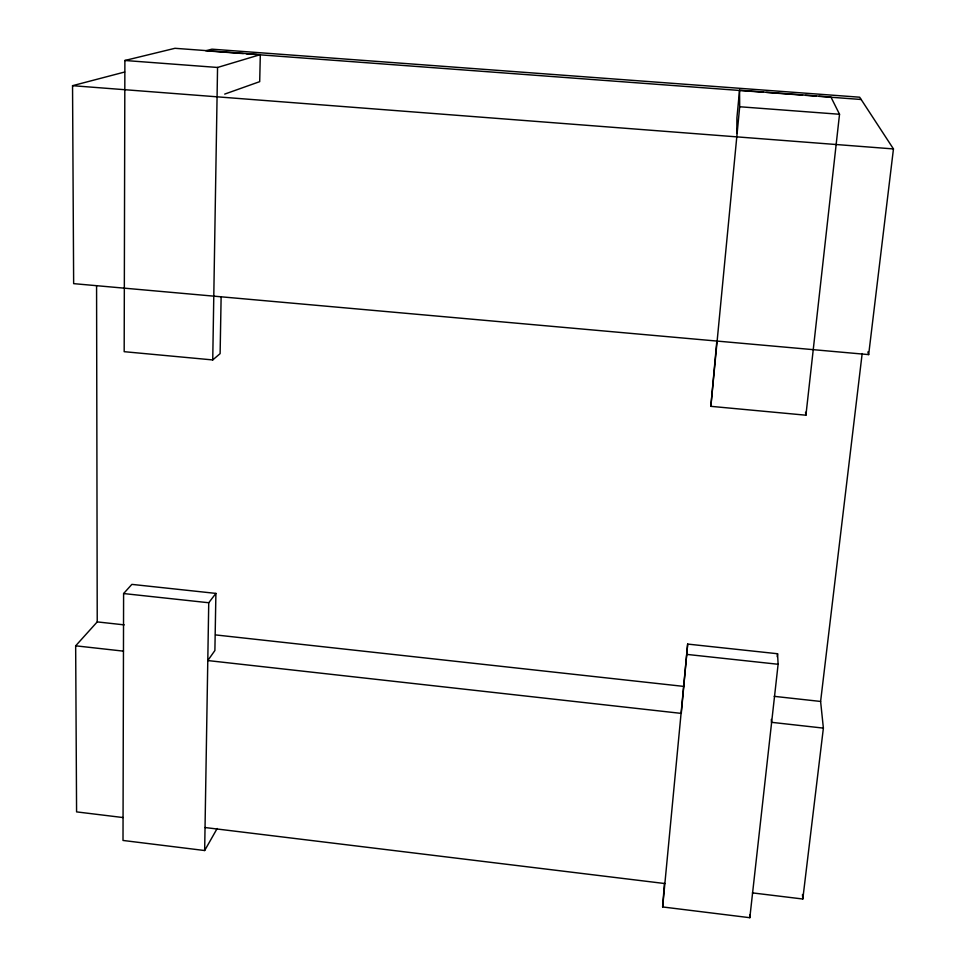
<?xml version="1.0" encoding="UTF-8"?>
<svg xmlns="http://www.w3.org/2000/svg" width="966" height="966" viewBox="0 0 966 966"><rect width="100%" height="100%" fill="white"/><g stroke="black" fill="none" stroke-linecap="round" stroke-linejoin="round"><path stroke-width="1.45" d="M664.451 883.069L662.64 906.953L749.821 917.7L778.113 664.27L777.558 653.74L687.671 644.081L681.272 713.391L207.787 660.551L214.887 650.529L215.901 593.402L131.859 584.382L123.6 593.547L123.008 840.456L204.659 850.527L217.169 828.502M224.692 94.1L259.697 81.651L260.313 54.639L174.979 48.3L124.88 60.484L124.179 351.684L212.737 359.932L220.115 353.628L221.129 296.683M736.804 133.465L736.913 117.876L739.558 90.236L830.917 97.023L839.526 114.266L805.922 415.199L710.843 406.336L716.857 340.781M204.659 850.527L208.741 602.748L215.901 593.402M212.737 359.932L217.555 67.463L260.313 54.639M662.64 906.953L687.671 644.081M710.843 406.336L739.69 106.755L739.558 90.236M777.219 656.735L777.558 653.74M752.417 892.886L802.794 899.008L823.382 728.11L820.605 701.449L862.167 353.544M124.662 72.027L72.547 85.684L73.645 283.642L868.663 354.607L893.453 148.933L859.668 97.204L211.94 49.169L205.746 50.787M123.056 817.55L76.58 811.887L75.662 645.819L97.228 621.899L96.576 285.888M207.243 50.908L243.323 53.589M246.33 53.806L256.859 54.591M259.866 54.808L763.442 92.229M766.449 92.446L802.529 95.127M805.535 95.356L816.053 96.129M819.059 96.358L861.153 99.486M124.88 60.484L217.555 67.463M739.69 106.755L839.526 114.266M72.547 85.684L893.453 148.933M123.6 593.547L208.741 602.748M686.959 654.417L778.113 664.27M97.228 621.899L124.191 624.869M215.551 634.916L684.314 686.464M774.177 696.341L820.605 701.449M823.382 728.11L771.46 722.314L771.339 719.428M75.662 645.819L123.455 651.144M205.034 827.536L664.898 883.552M867.879 351.938L868.663 354.607M805.535 412.265L805.922 415.199M802.492 894.492L802.794 899.008M749.785 914.73L749.821 917.7"/></g></svg>
